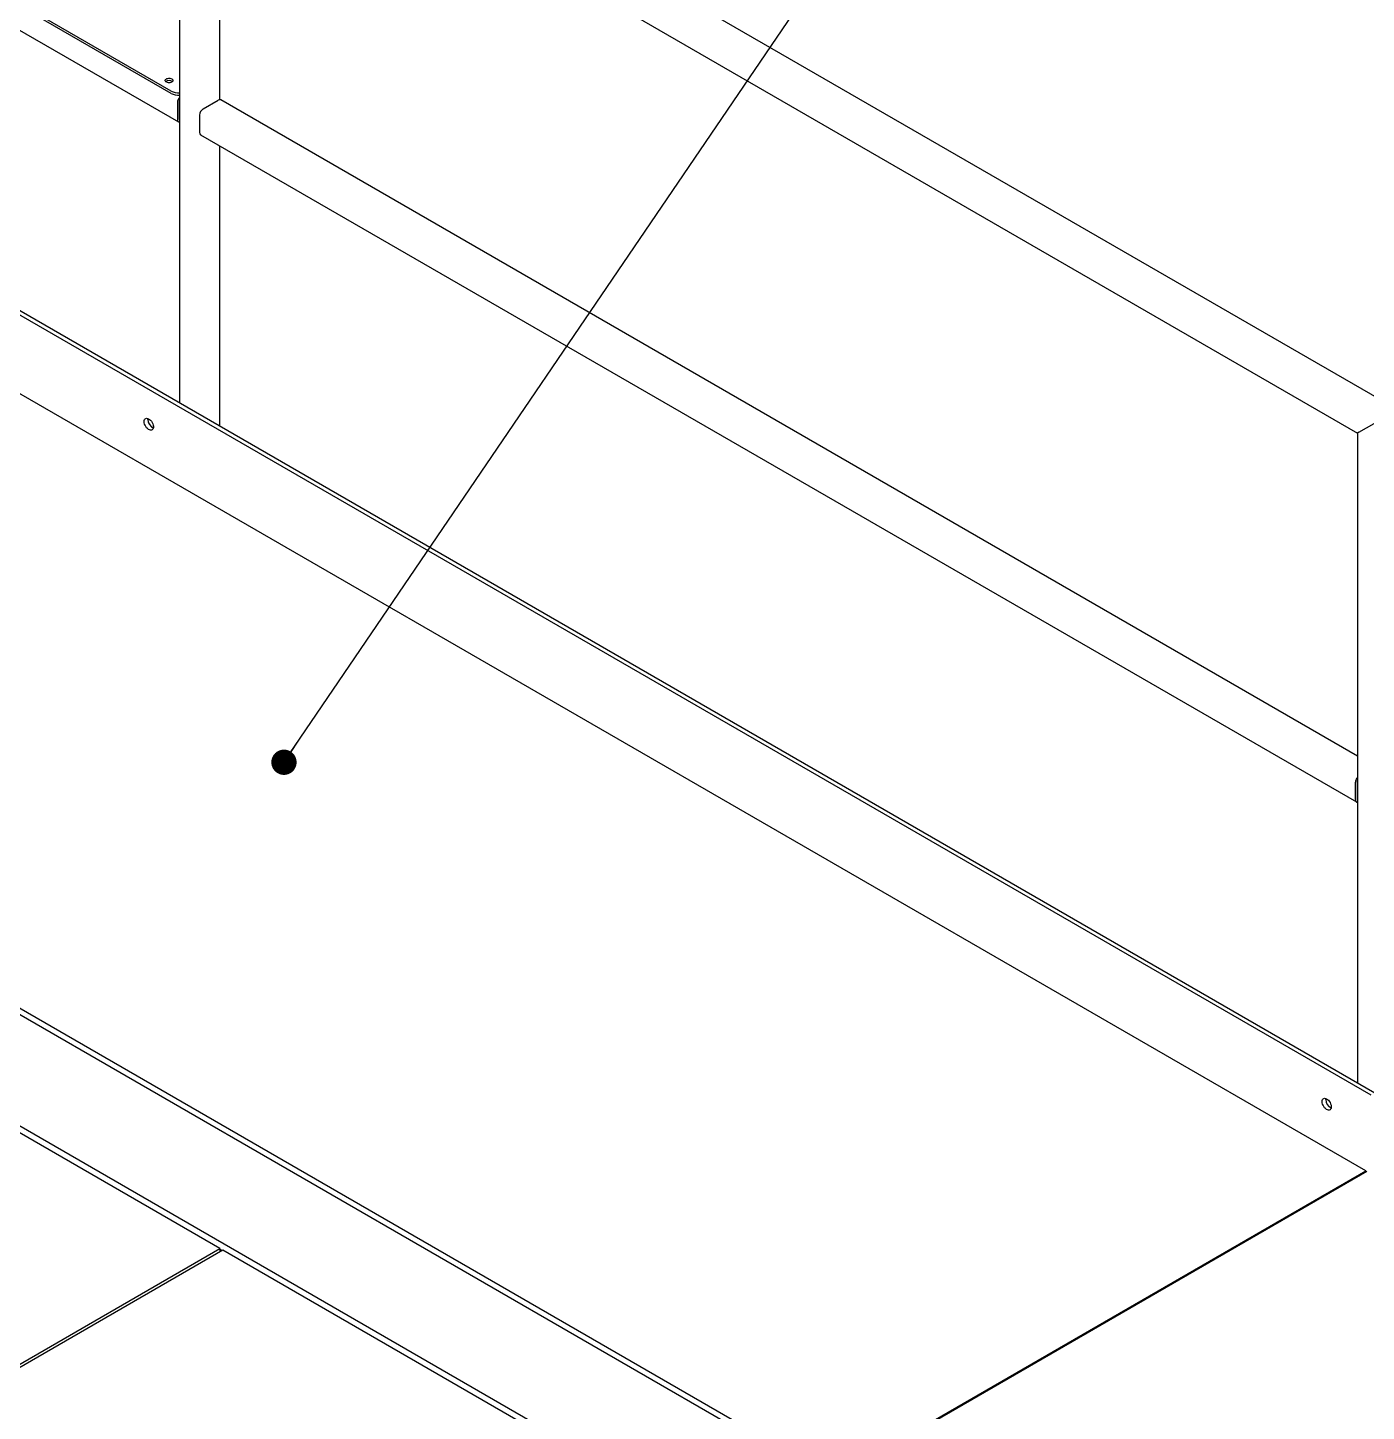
# Model space of a CAD drawing. Header units: millimetres. Extents: x 1293 to 41893, y 1011 to 26911.
# Drawn here: x 37997 to 39624, y 12649 to 14331 of the extents above; entities that cross this region are included whole.
import ezdxf

# ---------------------------------------------------------------- set-up
doc = ezdxf.new("R2010")
doc.units = ezdxf.units.MM
doc.header["$LTSCALE"] = 50
doc.layers.add('CAPA_1', color=7, linetype='Continuous')
doc.layers.add('PASILLOS', color=2, linetype='Continuous')
doc.dimstyles.new('SLDDIMSTYLE3', dxfattribs={"dimtxt": 0.18, "dimasz": 30.769231, "dimexe": 0, "dimexo": 0.0625, "dimgap": 0, "dimtad": 0, "dimtih": 1, "dimtoh": 1, "dimdec": 0, "dimrnd": 1e-09, "dimzin": 0, "dimdsep": 46, "dimtxsty": 'Standard', "dimblk1": 'DOT', "dimblk2": 'DOT', "dimsah": 1, "dimcen": 0.09, "dimadec": 0, "dimazin": 0, "dimtfac": 30.769231, "dimtdec": 0, "dimtofl": 0, "dimtmove": 0, "dimatfit": 3, "dimldrblk": 'DOT', "dimfxl": 1, "dimfrac": 2, "dimtolj": 1, "dimtzin": 0, "dimarcsym": 0})

# ---------------------------------------------------------------- blocks, each defined once
blk = doc.blocks.new('_Dot')
at = {"color": 0, "linetype": 'ByBlock', "lineweight": -2}
blk.add_line((-0.5, 0), (-1, 0), dxfattribs=at)
at = {"color": 0, "linetype": 'ByBlock', "const_width": 0.5}
blk.add_lwpolyline([(-0.25, 0, 1), (0.25, 0, 1)], format="xyb", close=True, dxfattribs=at)

msp = doc.modelspace()

# ---------------------------------------------------------------- linework, layer by layer
at = {"color": 7, "linetype": 'Continuous', "lineweight": 25}
for p, q in [((39354.4080799, 12206.3524081), (36093.5396936, 14088.8116582)), ((39471.5106197, 12273.9542654), (36879.1595433, 13770.4866872)), ((38230.6461891, 12846.9222578), (37978.916175, 12992.2429017)), ((36858.5818478, 12054.8463733), (38230.6461891, 12846.9222578)), ((38234.181723, 12844.8812375), (36862.1173817, 12052.8053531)), ((38230.6461891, 12846.9222578), (38230.6461891, 12842.8402172)), ((38233.348881, 12844.400448), (38230.6461891, 12845.9606788)), ((38880.7601638, 12471.6194488), (38234.181723, 12844.8812375))]:
    msp.add_line(p, q, dxfattribs=at)
at = {"layer": 'PASILLOS', "linetype": 'Continuous', "lineweight": 25}
for p, q in [((39661.0045356, 13866.6148123), (36775.1525621, 15532.5816956)), ((36774.2605666, 15476.7124652), (39613.0660769, 13837.9049271)), ((36775.5228419, 15026.8863227), (38180.1929376, 14215.9875369)), ((39629.6244288, 13033.0817175), (36734.976754, 14704.126251)), ((39634.1145569, 13035.6738133), (36739.4668821, 14706.7183467)), ((38181.4552128, 14662.8983726), (38181.4552128, 13874.2762024)), ((38230.2866578, 14243.0063607), (38230.2866578, 14636.1664943)), ((39623.0836911, 12941.1602493), (36737.7521481, 14606.8266944)), ((38171.2732418, 14253.4955277), (37835.2738157, 14447.4638677)), ((38171.2732418, 14250.7062243), (37835.2738157, 14444.6745643)), ((38178.9301669, 14239.9334982), (38178.9301669, 14218.7785588)), ((38181.0854284, 14241.1777042), (38181.0854284, 14220.0227648)), ((38210.1814582, 14231.8469684), (38228.5011807, 14242.4227191)), ((39613.0660769, 13445.191649), (38231.548933, 14242.7245201)), ((38205.8709353, 14224.3809237), (38205.8709353, 14203.2259843)), ((38207.1337059, 14200.4349624), (39611.8038016, 13389.5361766)), ((38230.2866578, 13846.0864093), (38230.2866578, 14187.0690478)), ((38142.9458564, 13854.4961559), (38143.0271838, 13855.5485461)), ((39614.8515539, 13838.9362331), (39633.1712764, 13849.5154218)), ((39613.0660769, 13837.9049272), (39613.0660769, 13047.8248421)), ((36879.1595433, 13778.6703653), (38976.5052504, 12567.8984606)), ((39610.541031, 13392.3271985), (39610.541031, 13413.4821379)), ((39612.6962925, 13414.7263438), (39612.6962925, 13393.5714045)), ((39574.5051017, 13028.0745945), (39574.5997916, 13029.2054397)), ((39574.514294, 13028.0692878), (39574.5956215, 13029.1216781)), ((38976.5052504, 12567.8984606), (39623.0836911, 12941.1602493)), ((39624.4979046, 12940.3438412), (38977.9194639, 12567.0820525)), ((39623.0836911, 12941.1602493), (39623.0836911, 12939.5274331))]:
    msp.add_line(p, q, dxfattribs=at)
at = {"layer": 'PASILLOS', "linetype": 'Continuous', "lineweight": 25, "flags": 128}
for points in [[(38172.1041116, 14268.333734), (38172.8877986, 14267.7371382), (38173.3636038, 14267.0406063), (38173.4962391, 14266.2957969), (38173.2758675, 14265.557949), (38172.7188329, 14264.8817855), (38171.8664481, 14264.3174543), (38170.7819305, 14263.9068092), (38169.5457138, 14263.6803061), (38168.2494826, 14263.6547434), (38166.9893724, 14263.8320172), (38165.8588398, 14264.1989798), (38164.9417312, 14264.7284153), (38164.3060645, 14265.3810579), (38163.998984, 14266.108504), (38164.0432646, 14266.8568023), (38164.4356222, 14267.5704551), (38165.1469573, 14268.1965337), (38166.1245135, 14268.688605), (38167.29579, 14269.0101743), (38168.5739185, 14269.1373921), (38169.8641061, 14269.0608234), (38171.0706655, 14268.7861468), (38172.1041116, 14268.333734)], [(38138.4557283, 13851.9040602), (38138.5869492, 13853.2215943), (38138.9744761, 13854.3260176), (38139.6001886, 13855.1656885), (38140.4348293, 13855.7013449), (38141.4393711, 13855.90794), (38142.5668428, 13855.7758138), (38143.7645251, 13855.3111443), (38144.9764158, 13854.535659), (38146.1458481, 13853.4856186), (38147.2181406, 13852.2101219), (38148.1431543, 13850.7688097), (38148.8776365, 13849.2290761), (38149.3872435, 13847.6629174), (38149.6481468, 13846.1435655), (38149.6481468, 13844.7420635), (38149.3872435, 13843.5239441), (38148.8776365, 13842.5461652), (38148.1431543, 13841.8544467), (38147.2181406, 13841.4811325), (38146.1458481, 13841.4436785), (38144.9764158, 13841.7438359), (38143.7645251, 13842.3675697), (38142.5668428, 13843.2857148), (38141.4393711, 13844.4553397), (38140.4348293, 13845.8217542), (38139.6001886, 13847.3210661), (38138.9744761, 13848.8831693), (38138.5869492, 13850.4350216), (38138.4557283, 13851.9040602)], [(38142.9732059, 13855.5637597), (38142.9271393, 13855.2077121), (38142.9271393, 13853.8062101), (38143.1880426, 13852.2868581), (38143.6976496, 13850.7206995), (38144.4321318, 13849.1809659), (38145.3571454, 13847.7396537), (38146.429438, 13846.464157), (38147.5988703, 13845.4141166), (38148.810761, 13844.6386313), (38149.5274014, 13844.3234516)], [(39570.024166, 13025.4771921), (39570.1553869, 13026.7947262), (39570.5429137, 13027.8991496), (39571.1686263, 13028.7388204), (39572.0032669, 13029.2744768), (39573.0078087, 13029.481072), (39574.1352804, 13029.3489458), (39575.3329628, 13028.8842763), (39576.5448534, 13028.1087909), (39577.7142857, 13027.0587505), (39578.7865783, 13025.7832538), (39579.711592, 13024.3419416), (39580.4460741, 13022.802208), (39580.9556812, 13021.2360494), (39581.2165845, 13019.7166974), (39581.2165845, 13018.3151954), (39580.9556812, 13017.097076), (39580.4460741, 13016.1192971), (39579.711592, 13015.4275786), (39578.7865783, 13015.0542645), (39577.7142857, 13015.0168104), (39576.5448534, 13015.3169678), (39575.3329628, 13015.9407016), (39574.1352804, 13016.8588467), (39573.0078087, 13018.0284716), (39572.0032669, 13019.3948861), (39571.1686263, 13020.894198), (39570.5429137, 13022.4563012), (39570.1553869, 13024.0081535), (39570.024166, 13025.4771921)]]:
    msp.add_lwpolyline(points, dxfattribs=at)
at = {"layer": 'PASILLOS', "linetype": 'Continuous', "lineweight": 25}
for centre, radius, start, end in [((38168.7365157, 14259.8723137), 6.5640089, 51.2933547058, 128.7066619115), ((38179.9037733, 14270.0262898), 18.6481144, 242.431427184, 274.7722678758), ((38179.9037733, 14267.2369864), 18.6481144, 242.4314271841, 274.7722678756), ((38188.345179, 14239.4899557), 9.4254539, 136.9699310832, 177.3027822381), ((38185.2954578, 14241.0554703), 4.2118034, 155.7527303414, 178.3369438206), ((38215.2296127, 14223.9550519), 9.3683621, 122.60547834, 177.3945215145), ((38230.2868214, 14239.9301785), 3.0661492, 65.6928809539, 125.6175774755), ((38181.5224378, 14218.3348138), 2.6299768, 170.2862557112, 268.5352999942), ((38182.7643601, 14219.9005079), 1.683377, 175.835171584, 218.9503468182), ((38208.8579869, 14202.8962716), 3.0051935, 173.7011523721, 234.9866672345), ((38154.5474827, 13854.7754175), 11.6049869, 181.3788947241, 244.3525839178), ((39619.956043, 13413.0385954), 9.4254539, 136.9699310831, 177.3027822383), ((39616.9063218, 13414.60411), 4.2118035, 155.7527303503, 178.3369438119), ((39613.1333018, 13391.8834535), 2.6299768, 170.2862557108, 268.5352999944), ((39614.3752241, 13393.4491476), 1.683377, 175.8351715926, 218.9503468092), ((39586.0758482, 13028.3416377), 11.5738276, 181.3221044025, 244.8374400178), ((39586.1159204, 13028.3485494), 11.6049869, 181.378894724, 244.3525839179)]:
    msp.add_arc(centre, radius, start, end, dxfattribs=at)
for start_param, end_param in [(2.3561538602, 3.1416332932), (2.3561538671, 3.1415520273)]:
    msp.add_ellipse((39619.1620769, 13841.4246451), major_axis=(6.096, 3.5197179), ratio=0.0000703729, start_param=start_param, end_param=end_param, dxfattribs=at)

# ---------------------------------------------------------------- leaders
at = {"layer": 'CAPA_1'}
msp.add_leader([(38308.389273, 13437.8273516), (39229.9768229, 14793.3797105)], dimstyle='SLDDIMSTYLE3', dxfattribs=at)

doc.saveas('drawing.dxf')
